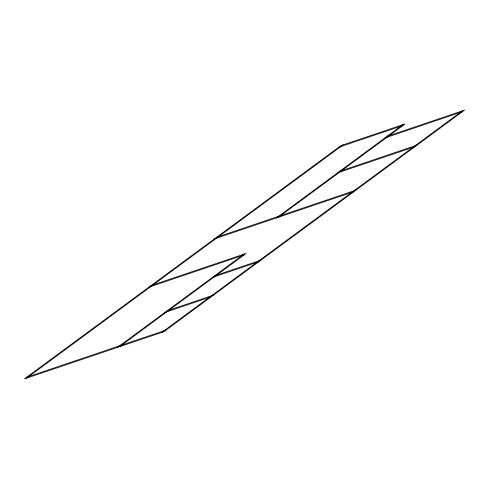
<?xml version="1.0" encoding="UTF-8"?>
<svg xmlns="http://www.w3.org/2000/svg" width="489" height="489" viewBox="0 0 489 489"><rect width="100%" height="100%" fill="white"/><g stroke="black" fill="none" stroke-linecap="round" stroke-linejoin="round"><path stroke-width="0.73" d="M26.62 378.138L343.131 144.885M276.322 217.966L402.924 124.664M278.486 217.232L405.094 123.931L340.961 145.618L24.45 378.871L163.864 331.719L464.55 110.129L387.099 136.327M117.391 347.434L243.999 254.133M119.56 346.701L246.169 253.4L151.052 285.57M161.694 332.453L462.38 110.862M338.749 147.256L402.875 125.563M384.88 137.959L462.337 111.767M339.623 171.315L417.074 145.117M337.404 172.947L414.855 146.749M216.572 237.287L355.986 190.135M214.359 238.919L353.773 191.767M148.839 287.202L243.95 255.032M214.561 275.827L261.034 260.111M212.348 277.459L258.815 261.743M167.085 310.815L213.559 295.099M164.872 312.447L211.34 296.731M26.663 377.233L166.083 330.081"/></g></svg>
